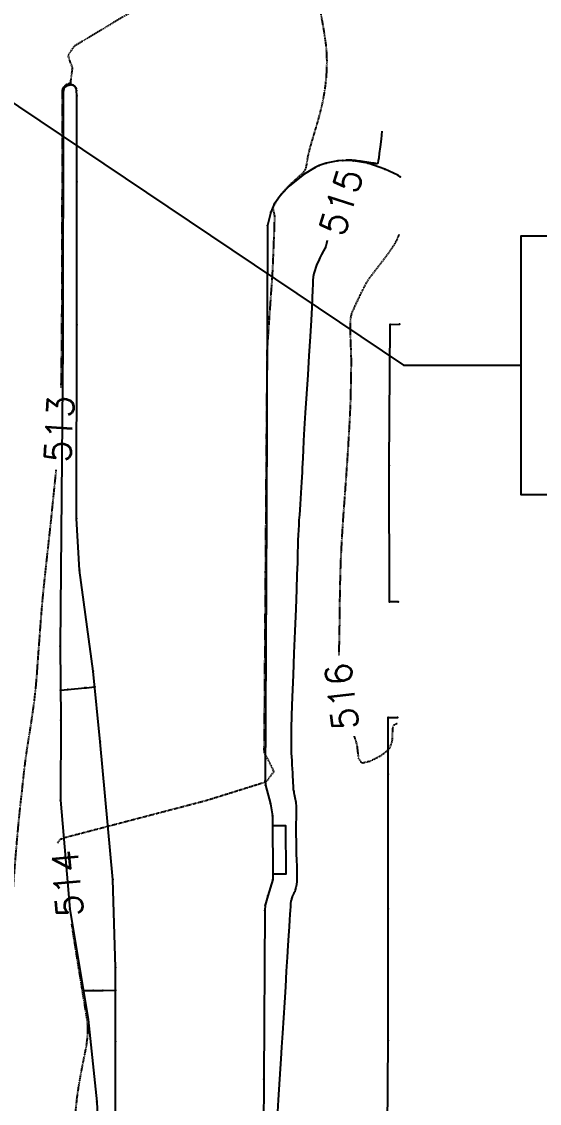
# Model space of a CAD drawing. Header units: inches. Extents: x 0 to 5400, y 0 to 3454.
# Drawn here: x 2504.2 to 2622.9, y 2557.1 to 2805.3 of the extents above; entities that cross this region are included whole.
import ezdxf
from ezdxf.enums import TextEntityAlignment as Align

# ---------------------------------------------------------------- set-up
doc = ezdxf.new("R2010")
doc.units = ezdxf.units.IN
doc.header["$MEASUREMENT"] = 0
doc.linetypes.add('HIDDEN2', pattern=[0.1875, 0.125, -0.0625])
doc.linetypes.add('LEADER_LINE', pattern=[2, 1, 1])
for name, color, linetype in [('CX_CONC', 8, 'Continuous'), ('CX_STM', 9, 'Continuous'), ('FINAL_DTM', 15, 'Continuous'), ('TOPO_CON', 9, 'HIDDEN2'), ('TOPO_ICON', 10, 'Continuous')]:
    doc.layers.add(name, color=color, linetype=linetype)
doc.styles.add('SIMPLEX', font='simplex')

msp = doc.modelspace()

# ---------------------------------------------------------------- linework, layer by layer
at = {"layer": 'CX_CONC', "color": 8, "linetype": 'Continuous'}
for p, q in [((2514.14, 2790.36), (2513.88, 2789.98)), ((2514.28, 2790.47), (2514.14, 2790.36)), ((2514.52, 2790.6), (2514.28, 2790.47)), ((2514.82, 2790.74), (2514.52, 2790.6)), ((2515.03, 2790.78), (2514.82, 2790.74)), ((2515.31, 2790.82), (2515.03, 2790.78)), ((2515.71, 2790.81), (2515.31, 2790.82)), ((2515.97, 2790.76), (2515.71, 2790.81)), ((2516.28, 2790.54), (2515.97, 2790.76)), ((2516.57, 2790.15), (2516.28, 2790.54)), ((2516.61, 2790.07), (2516.57, 2790.15)), ((2516.64, 2790.01), (2516.61, 2790.07)), ((2513.69, 2789.15), (2513.62, 2731.01)), ((2513.74, 2789.57), (2513.69, 2789.15)), ((2513.81, 2789.82), (2513.74, 2789.57)), ((2513.88, 2789.98), (2513.81, 2789.82)), ((2516.74, 2789.54), (2516.64, 2790.01)), ((2516.82, 2788.35), (2516.74, 2789.54)), ((2516.82, 2768.56), (2516.82, 2788.35)), ((2573.99, 2772.84), (2572.44, 2772.33)), ((2576.73, 2773.38), (2573.99, 2772.84)), ((2577.83, 2773.44), (2576.73, 2773.38)), ((2580.25, 2773.41), (2577.83, 2773.44)), ((2583.58, 2772.83), (2580.25, 2773.41)), ((2587.51, 2771.52), (2583.58, 2772.83)), ((2568.95, 2770.34), (2565.61, 2767.63)), ((2571.51, 2771.9), (2568.95, 2770.34)), ((2572.44, 2772.33), (2571.51, 2771.9)), ((2590.48, 2770.13), (2587.51, 2771.52)), ((2516.79, 2735.73), (2516.82, 2768.56)), ((2591.01, 2769.72), (2590.48, 2770.13)), ((2563.71, 2765.64), (2562.13, 2763.42)), ((2565.61, 2767.63), (2563.71, 2765.64)), ((2562.13, 2763.42), (2561.31, 2761.64)), ((2561.31, 2761.64), (2560.56, 2758.52)), ((2560.56, 2758.52), (2560.3, 2691.99)), ((2516.76, 2691.31), (2516.79, 2735.73)), ((2588.5, 2703.5), (2588.69, 2735.87)), ((2588.69, 2735.87), (2590.84, 2735.9)), ((2513.62, 2731.01), (2512.99, 2662.01)), ((2588.53, 2672.23), (2588.5, 2703.5)), ((2517.47, 2679.5), (2516.76, 2691.31)), ((2560.3, 2691.99), (2560.01, 2631.13)), ((2520.55, 2656.32), (2517.47, 2679.5)), ((2590.52, 2672.23), (2588.53, 2672.23)), ((2512.99, 2662.01), (2513.13, 2645.01)), ((2522.2, 2640.1), (2520.55, 2656.32)), ((2513.07, 2651.93), (2514.79, 2652.08)), ((2514.79, 2652.08), (2518.67, 2652.46)), ((2518.67, 2652.46), (2518.99, 2652.5)), ((2518.99, 2652.5), (2520.92, 2652.7)), ((2513.13, 2645.01), (2513.09, 2626.71)), ((2588.28, 2645.65), (2590.39, 2645.69)), ((2588.28, 2632.63), (2588.28, 2645.65)), ((2525.09, 2608.46), (2522.2, 2640.1)), ((2588.28, 2601.75), (2588.28, 2632.63)), ((2560.01, 2631.13), (2560.11, 2630.16)), ((2560.11, 2630.16), (2561.27, 2625.84)), ((2513.09, 2626.71), (2515.2, 2601.69)), ((2561.27, 2625.84), (2561.73, 2623.08)), ((2561.73, 2623.08), (2561.82, 2608.48)), ((2525.69, 2588.31), (2525.09, 2608.46)), ((2561.82, 2608.48), (2560.64, 2604.72)), ((2560.64, 2604.72), (2560.03, 2602.58)), ((2515.2, 2601.69), (2519.39, 2576.33)), ((2559.95, 2601.4), (2559.75, 2562.67)), ((2560.03, 2602.58), (2559.95, 2601.4)), ((2588.22, 2571.58), (2588.28, 2601.75)), ((2525.69, 2583), (2525.69, 2588.31)), ((2518.29, 2582.98), (2520.6, 2582.98)), ((2520.6, 2582.98), (2522.79, 2583.01)), ((2522.79, 2583.01), (2525.69, 2583.09)), ((2525.69, 2571.3), (2525.69, 2583)), ((2519.39, 2576.33), (2521.41, 2557.48)), ((2588.09, 2542.22), (2588.22, 2571.58)), ((2525.66, 2535.8), (2525.69, 2571.3)), ((2559.75, 2562.67), (2559.49, 2528.32)), ((2521.41, 2557.48), (2522.58, 2531.17))]:
    msp.add_line(p, q, dxfattribs=at)
at = {"layer": 'CX_CONC', "linetype": 'Continuous'}
for p in [(2514.14, 2790.36), (2514.28, 2790.47), (2514.52, 2790.6), (2514.82, 2790.74), (2515.03, 2790.78), (2515.31, 2790.82), (2515.71, 2790.81), (2515.97, 2790.76), (2516.28, 2790.54), (2516.57, 2790.15), (2516.61, 2790.07), (2513.69, 2789.15), (2513.74, 2789.57), (2513.81, 2789.82), (2513.88, 2789.98), (2516.64, 2790.01), (2516.74, 2789.54), (2516.82, 2788.35), (2516.82, 2788.35), (2573.99, 2772.84), (2576.73, 2773.38), (2577.83, 2773.44), (2580.25, 2773.41), (2583.58, 2772.83), (2568.95, 2770.34), (2571.51, 2771.9), (2572.44, 2772.33), (2587.51, 2771.52), (2516.82, 2768.56), (2590.48, 2770.13), (2591.01, 2769.72), (2563.71, 2765.64), (2565.61, 2767.63), (2562.13, 2763.42), (2561.31, 2761.64), (2560.56, 2758.52), (2516.79, 2735.73), (2588.69, 2735.87), (2590.84, 2735.9), (2513.62, 2731.01), (2588.5, 2703.5), (2516.76, 2691.31), (2560.3, 2691.99), (2517.47, 2679.5), (2588.53, 2672.23), (2590.52, 2672.23), (2512.99, 2662.01), (2520.55, 2656.32), (2513.07, 2651.93), (2514.79, 2652.08), (2518.67, 2652.46), (2518.99, 2652.5), (2520.92, 2652.7), (2513.13, 2645.01), (2588.28, 2645.65), (2590.39, 2645.69), (2522.2, 2640.1), (2588.28, 2632.63), (2560.01, 2631.13), (2560.11, 2630.16), (2513.09, 2626.71), (2561.27, 2625.84), (2561.73, 2623.08), (2525.09, 2608.46), (2561.82, 2608.48), (2560.64, 2604.72), (2515.2, 2601.69), (2559.95, 2601.4), (2560.03, 2602.58), (2588.28, 2601.75), (2525.69, 2588.31), (2518.29, 2582.98), (2520.6, 2582.98), (2522.79, 2583.01), (2525.69, 2583.09), (2525.69, 2583), (2519.39, 2576.33), (2588.22, 2571.58), (2525.69, 2571.3), (2559.75, 2562.67), (2521.41, 2557.48)]:
    msp.add_point(p, dxfattribs=at)
at = {"layer": 'CX_STM', "color": 9, "linetype": 'Continuous', "flags": 128}
msp.add_lwpolyline([(2561.81, 2609.79), (2564.81, 2609.81), (2564.76, 2620.81), (2561.75, 2620.8)], dxfattribs=at)
at = {"layer": 'FINAL_DTM', "color": 3, "linetype": 'LEADER_LINE', "flags": 128}
msp.add_lwpolyline([(2449.28, 2822.24), (2591.73, 2726.49), (2618.73, 2726.49)], dxfattribs=at)
at = {"layer": 'FINAL_DTM', "color": 4, "linetype": 'Continuous', "flags": 128}
msp.add_lwpolyline([(2618.73, 2726.49), (2618.73, 2756.19), (3009.7, 2756.19), (3009.7, 2696.79), (2618.73, 2696.79), (2618.73, 2726.49)], close=True, dxfattribs=at)
at = {"layer": 'TOPO_CON', "color": 11, "linetype": 'HIDDEN2', "flags": 128}
for points in [[(2561.29, 2933.29), (2561.27, 2930.64), (2561.26, 2927.99), (2561.24, 2924.18), (2561.24, 2924.18), (2561.2, 2918.43), (2561.15, 2911.51), (2561.12, 2904.64), (2561.12, 2904.64), (2561.12, 2897.87), (2561.13, 2891.14), (2561.17, 2885.48), (2561.17, 2885.48), (2561.27, 2881.35), (2561.4, 2878.29), (2561.55, 2875.95), (2561.55, 2875.95), (2561.71, 2874.41), (2561.88, 2873.59), (2562.04, 2872.89), (2562.04, 2872.89), (2562.18, 2872.18), (2562.3, 2871.59), (2562.4, 2870.88), (2562.4, 2870.88), (2562.49, 2870), (2562.56, 2869), (2562.6, 2867.81), (2562.6, 2867.81), (2562.63, 2866.33), (2562.65, 2864.66), (2562.63, 2862.98), (2562.63, 2862.98), (2562.59, 2861.28), (2562.53, 2859.58), (2562.43, 2858.04), (2562.43, 2858.04), (2562.3, 2856.77), (2562.14, 2855.65), (2561.97, 2854.58), (2561.97, 2854.58), (2561.8, 2853.56), (2561.63, 2852.59), (2561.47, 2851.5), (2561.47, 2851.5), (2561.34, 2850.24), (2561.22, 2848.86), (2561.12, 2847.38), (2561.12, 2847.38), (2561.04, 2845.76), (2560.97, 2844.03), (2560.91, 2842.26), (2560.91, 2842.26), (2560.85, 2840.41), (2560.8, 2838.52), (2560.75, 2836.76), (2560.75, 2836.76), (2560.71, 2835.15), (2560.68, 2833.66), (2560.66, 2832.44), (2560.66, 2832.44), (2560.64, 2831.56), (2560.64, 2830.95), (2560.64, 2830.5), (2560.64, 2830.5), (2560.64, 2830.23), (2560.65, 2830.11), (2560.66, 2830.01), (2560.66, 2830.01), (2560.68, 2829.9), (2560.69, 2829.81), (2560.73, 2829.66), (2560.73, 2829.66), (2560.78, 2829.44), (2560.86, 2829.17), (2560.95, 2828.82), (2560.95, 2828.82), (2561.09, 2828.37), (2561.25, 2827.83), (2561.41, 2827.31), (2561.41, 2827.31), (2561.57, 2826.78), (2561.73, 2826.25), (2561.86, 2825.86), (2561.86, 2825.86), (2561.88, 2825.74), (2561.88, 2825.71), (2561.93, 2825.61), (2561.93, 2825.61), (2562.21, 2825.34), (2562.55, 2825), (2562.54, 2824.65), (2562.54, 2824.65), (2561.88, 2824.34), (2560.87, 2824.02), (2560.01, 2823.69), (2560.01, 2823.69), (2559.51, 2823.31), (2559.16, 2822.92), (2558.85, 2822.59), (2558.85, 2822.59), (2558.54, 2822.35), (2558.26, 2822.17), (2558.02, 2822.06), (2558.02, 2822.06), (2557.84, 2822.01), (2557.7, 2822.02), (2557.47, 2822.07), (2557.47, 2822.07), (2557.2, 2822.26), (2556.85, 2822.49), (2556.11, 2822.38), (2556.11, 2822.38), (2544.17, 2815.83), (2527.94, 2806.73), (2516.12, 2799.61), (2516.12, 2799.61), (2514.78, 2797.56), (2515.28, 2796.04), (2515.78, 2794.78), (2515.78, 2794.78), (2515.66, 2793.73), (2515.54, 2792.94), (2515.46, 2792.32), (2515.46, 2792.32), (2515.41, 2791.86), (2515.38, 2791.58), (2515.37, 2791.37), (2515.37, 2791.37), (2515.37, 2791.27), (2515.38, 2791.22), (2515.38, 2791.2), (2515.38, 2791.2), (2515.36, 2791.17), (2515.33, 2791.17), (2515.3, 2791.17), (2515.3, 2791.17), (2515.26, 2791.16), (2515.22, 2791.15), (2515.18, 2791.15), (2515.18, 2791.15), (2515.16, 2791.15), (2515.13, 2791.14), (2515.11, 2791.14), (2515.11, 2791.14), (2515.07, 2791.13), (2515.04, 2791.11), (2514.98, 2791.09), (2514.98, 2791.09), (2514.91, 2791.06), (2514.83, 2791.02), (2514.74, 2790.99), (2514.74, 2790.99), (2514.66, 2790.95), (2514.57, 2790.91), (2514.49, 2790.88), (2514.49, 2790.88), (2514.44, 2790.86), (2514.39, 2790.83), (2514.35, 2790.82), (2514.35, 2790.82), (2514.33, 2790.81), (2514.31, 2790.8), (2514.3, 2790.79), (2514.3, 2790.79), (2514.29, 2790.78), (2514.28, 2790.77), (2514.26, 2790.76), (2514.26, 2790.76), (2514.24, 2790.74), (2514.21, 2790.7), (2514.16, 2790.66), (2514.16, 2790.66), (2514.1, 2790.6), (2514.03, 2790.52), (2513.96, 2790.45), (2513.96, 2790.45), (2513.88, 2790.37), (2513.81, 2790.3), (2513.75, 2790.23), (2513.75, 2790.23), (2513.7, 2790.18), (2513.67, 2790.14), (2513.64, 2790.11), (2513.64, 2790.11), (2513.63, 2790.09), (2513.62, 2790.08), (2513.61, 2790.07), (2513.61, 2790.07), (2513.6, 2790.06), (2513.6, 2790.05), (2513.59, 2790.04), (2513.59, 2790.04), (2513.59, 2790.03), (2513.58, 2790.01), (2513.57, 2789.99), (2513.57, 2789.99), (2513.56, 2789.96), (2513.55, 2789.93), (2513.54, 2789.9), (2513.54, 2789.9), (2513.53, 2789.87), (2513.52, 2789.84), (2513.51, 2789.81), (2513.51, 2789.81), (2513.5, 2789.79), (2513.49, 2789.77), (2513.48, 2789.76), (2513.48, 2789.76), (2513.48, 2789.75), (2513.48, 2789.74), (2513.48, 2789.72), (2513.48, 2789.72), (2513.47, 2789.53), (2513.47, 2789.2), (2513.47, 2788.45), (2513.47, 2788.45), (2513.46, 2786.56), (2513.46, 2783.85), (2513.45, 2779.87), (2513.45, 2779.87), (2513.44, 2774.15), (2513.43, 2767.15), (2513.41, 2759.84), (2513.41, 2759.84), (2513.4, 2752.15), (2513.38, 2744.14), (2513.34, 2736.93), (2513.34, 2736.93), (2513.3, 2731.18), (2513.25, 2726.24), (2513.18, 2721.3), (2513.18, 2721.3)], [(2571.39, 2818.43), (2571.63, 2817.33), (2571.84, 2816.23), (2572.02, 2815.1), (2572.02, 2815.1), (2572.14, 2813.94), (2572.23, 2812.76), (2572.33, 2811.54), (2572.33, 2811.54), (2572.43, 2810.32), (2572.54, 2809.06), (2572.69, 2807.74), (2572.69, 2807.74), (2572.92, 2806.33), (2573.19, 2804.86), (2573.45, 2803.31), (2573.45, 2803.31), (2573.7, 2801.68), (2573.94, 2799.98), (2574.09, 2798.22), (2574.09, 2798.22), (2574.15, 2796.39), (2574.12, 2794.5), (2574.01, 2792.58), (2574.01, 2792.58), (2573.8, 2790.65), (2573.51, 2788.69), (2573.15, 2786.77), (2573.15, 2786.77), (2572.71, 2784.87), (2572.21, 2783.01), (2571.71, 2781.26), (2571.71, 2781.26), (2571.23, 2779.63), (2570.77, 2778.12), (2570.38, 2776.79), (2570.38, 2776.79), (2570.09, 2775.67), (2569.88, 2774.73), (2569.71, 2773.92), (2569.71, 2773.92), (2569.6, 2773.25), (2569.52, 2772.72), (2569.44, 2772.26), (2569.44, 2772.26), (2569.35, 2771.87), (2569.24, 2771.55), (2569.1, 2771.25), (2569.1, 2771.25), (2568.9, 2770.95), (2568.66, 2770.66), (2568.37, 2770.34), (2568.37, 2770.34), (2567.99, 2769.98), (2567.55, 2769.59), (2567.1, 2769.18), (2567.1, 2769.18), (2566.62, 2768.75), (2566.13, 2768.3), (2565.66, 2767.86), (2565.66, 2767.86), (2565.23, 2767.43), (2564.82, 2767.01), (2564.44, 2766.6), (2564.44, 2766.6), (2564.1, 2766.21), (2563.78, 2765.83), (2563.49, 2765.46), (2563.49, 2765.46), (2563.23, 2765.11), (2562.99, 2764.78), (2562.78, 2764.47), (2562.78, 2764.47), (2562.59, 2764.18), (2562.43, 2763.92), (2562.29, 2763.68), (2562.29, 2763.68), (2562.17, 2763.48), (2562.08, 2763.3), (2562, 2763.15), (2562, 2763.15), (2561.94, 2763.02), (2561.9, 2762.92), (2561.86, 2762.84), (2561.86, 2762.84), (2561.84, 2762.79), (2561.82, 2762.75), (2561.81, 2762.73), (2561.81, 2762.73), (2561.81, 2762.72), (2561.81, 2762.72), (2561.8, 2762.71), (2561.8, 2762.71), (2561.8, 2762.71), (2561.81, 2762.7), (2561.81, 2762.68), (2561.81, 2762.68), (2561.81, 2762.64), (2561.82, 2762.59), (2561.83, 2762.49), (2561.83, 2762.49), (2561.84, 2762.36), (2561.87, 2762.2), (2561.9, 2761.99), (2561.9, 2761.99), (2561.95, 2761.69), (2562.02, 2761.35), (2562.08, 2761.06), (2562.08, 2761.06), (2562.13, 2760.94), (2562.16, 2760.87), (2562.18, 2760.67), (2562.18, 2760.67), (2562.06, 2757.19), (2561.87, 2752.4), (2561.7, 2748.36), (2561.7, 2748.36), (2561.58, 2746.15), (2561.47, 2744.7), (2561.33, 2742.89), (2561.33, 2742.89), (2561.14, 2740.06), (2560.92, 2736.86), (2560.74, 2734.21), (2560.74, 2734.21), (2560.62, 2732.46), (2560.54, 2731.26), (2560.48, 2730.42), (2560.48, 2730.42), (2560.46, 2730.13), (2560.45, 2730.02), (2560.45, 2729.88), (2560.45, 2729.88), (2560.44, 2729.72), (2560.44, 2729.54), (2560.44, 2729.09), (2560.44, 2729.09), (2560.43, 2727.91), (2560.42, 2726.2), (2560.4, 2723.56), (2560.4, 2723.56), (2560.37, 2719.83), (2560.33, 2715.17), (2560.29, 2709.65), (2560.29, 2709.65), (2560.24, 2703.19), (2560.19, 2695.87), (2560.13, 2688.06), (2560.13, 2688.06), (2560.07, 2679.54), (2560, 2670.53), (2559.94, 2662.05), (2559.94, 2662.05), (2559.88, 2653.94), (2559.83, 2646.35), (2559.79, 2640.77), (2559.79, 2640.77), (2559.77, 2639.12), (2559.75, 2638.54), (2559.78, 2637.56), (2559.78, 2637.56), (2560.86, 2635.6), (2562, 2633.24), (2560.19, 2630.84), (2560.19, 2630.84), (2546.53, 2626.57), (2527.67, 2621.62), (2513.8, 2617.98), (2513.8, 2617.98), (2512.89, 2617.56), (2512.6, 2617.23), (2512.38, 2616.85), (2512.38, 2616.85)], [(2590.71, 2756.52), (2590.47, 2755.86), (2590.19, 2755.2), (2589.77, 2754.42), (2589.77, 2754.42), (2589.11, 2753.41), (2588.31, 2752.27), (2587.49, 2751.14), (2587.49, 2751.14), (2586.65, 2750.03), (2585.79, 2748.92), (2585.04, 2747.96), (2585.04, 2747.96), (2584.47, 2747.2), (2584, 2746.58), (2583.59, 2746), (2583.59, 2746), (2583.24, 2745.44), (2582.95, 2744.92), (2582.63, 2744.32), (2582.63, 2744.32), (2582.25, 2743.57), (2581.85, 2742.74), (2581.45, 2741.91), (2581.45, 2741.91), (2581.06, 2741.08), (2580.67, 2740.25), (2580.34, 2739.51), (2580.34, 2739.51), (2580.08, 2738.92), (2579.87, 2738.41), (2579.71, 2737.86), (2579.71, 2737.86), (2579.6, 2737.27), (2579.54, 2736.64), (2579.51, 2735.85), (2579.51, 2735.85), (2579.51, 2734.84), (2579.54, 2733.67), (2579.57, 2732.5), (2579.57, 2732.5), (2579.61, 2731.34), (2579.66, 2730.17), (2579.7, 2729.14), (2579.7, 2729.14), (2579.72, 2728.35), (2579.73, 2727.69), (2579.73, 2727.04), (2579.73, 2727.04), (2579.73, 2726.4), (2579.71, 2725.77), (2579.7, 2724.95), (2579.7, 2724.95), (2579.69, 2723.92), (2579.68, 2722.7), (2579.65, 2721.24), (2579.65, 2721.24), (2579.61, 2719.5), (2579.55, 2717.52), (2579.45, 2715.28), (2579.45, 2715.28), (2579.32, 2712.74), (2579.16, 2709.95), (2578.99, 2707.07), (2578.99, 2707.07), (2578.79, 2704.09), (2578.58, 2701.03), (2578.37, 2698.02), (2578.37, 2698.02), (2578.16, 2695.14), (2577.95, 2692.33), (2577.77, 2689.56), (2577.77, 2689.56), (2577.6, 2686.85), (2577.45, 2684.19), (2577.33, 2681.56), (2577.33, 2681.56), (2577.24, 2678.91), (2577.18, 2676.29), (2577.13, 2673.77), (2577.13, 2673.77), (2577.1, 2671.35), (2577.08, 2669.03), (2577.05, 2666.89), (2577.05, 2666.89), (2577.01, 2664.85), (2576.98, 2662.98), (2576.95, 2661.53), (2576.95, 2661.53), (2576.94, 2660.71), (2576.94, 2660.3), (2576.94, 2659.9), (2576.94, 2659.9)], [(2512.04, 2702.5), (2511.84, 2700.54), (2511.64, 2698.59), (2511.43, 2696.52), (2511.43, 2696.52), (2511.23, 2694.58), (2511.03, 2692.52), (2510.71, 2689.5), (2510.71, 2689.5), (2510.19, 2684.8), (2509.57, 2679.13), (2509.02, 2673.85), (2509.02, 2673.85), (2508.63, 2669.43), (2508.33, 2665.39), (2508.05, 2661.66), (2508.05, 2661.66), (2507.8, 2658.27), (2507.59, 2655.2), (2507.34, 2652.3), (2507.34, 2652.3), (2507.02, 2649.54), (2506.67, 2646.95), (2506.32, 2644.5), (2506.32, 2644.5), (2505.96, 2642.2), (2505.6, 2640.04), (2505.29, 2638.02), (2505.29, 2638.02), (2505.03, 2636.15), (2504.81, 2634.42), (2504.62, 2632.78), (2504.62, 2632.78), (2504.45, 2631.26), (2504.3, 2629.82), (2504.15, 2628.34), (2504.15, 2628.34), (2503.98, 2626.9), (2503.81, 2625.41), (2503.6, 2623.42), (2503.6, 2623.42), (2503.35, 2620.87), (2503.07, 2617.82), (2502.75, 2614), (2502.75, 2614), (2502.36, 2609.07), (2501.93, 2603.37), (2501.51, 2597.71), (2501.51, 2597.71), (2501.11, 2592.08), (2500.73, 2586.48), (2500.42, 2581.72), (2500.42, 2581.72), (2500.2, 2578.15), (2500.06, 2575.41), (2499.94, 2573.26), (2499.94, 2573.26), (2499.87, 2571.76), (2499.83, 2570.84), (2499.78, 2570.09), (2499.78, 2570.09), (2499.71, 2569.38), (2499.63, 2568.83), (2499.54, 2568.31), (2499.54, 2568.31), (2499.46, 2567.84), (2499.37, 2567.4), (2499.29, 2566.84), (2499.29, 2566.84), (2499.23, 2566.32), (2499.18, 2565.67), (2499.1, 2564.27), (2499.1, 2564.27), (2498.99, 2562.05), (2498.85, 2559.07), (2498.67, 2554.95), (2498.67, 2554.95), (2498.4, 2549.23), (2498.09, 2542.35), (2497.76, 2535.27), (2497.76, 2535.27), (2497.42, 2527.97), (2497.07, 2520.46), (2496.76, 2513.77), (2496.76, 2513.77), (2496.5, 2508.25), (2496.28, 2503.54), (2496.08, 2499.55), (2496.08, 2499.55), (2495.92, 2496.39), (2495.78, 2493.95), (2495.64, 2491.8), (2495.64, 2491.8), (2495.5, 2490.02), (2495.36, 2488.54), (2495.14, 2486.71), (2495.14, 2486.71), (2494.85, 2484.48), (2494.48, 2481.9), (2494, 2478.44), (2494, 2478.44), (2493.27, 2473.09), (2492.43, 2466.86), (2491.81, 2462.29), (2491.81, 2462.29), (2491.72, 2461.61), (2491.69, 2461.33), (2491.66, 2461.06), (2491.66, 2461.06)], [(2580.42, 2641.34), (2580.62, 2640.77), (2580.81, 2640.2), (2581.06, 2639.38), (2581.06, 2639.38), (2581.23, 2637.89), (2581.44, 2636.15), (2582.23, 2635.23), (2582.23, 2635.23), (2584.15, 2635.69), (2586.63, 2636.97), (2588.51, 2638.44), (2588.51, 2638.44), (2589.19, 2640.11), (2589.26, 2641.97), (2589.36, 2643.39), (2589.36, 2643.39), (2589.67, 2644.03), (2590.01, 2644.22), (2590.38, 2644.32), (2590.38, 2644.32)], [(2515.61, 2598.22), (2515.81, 2596.9), (2516.01, 2595.58), (2516.27, 2593.94), (2516.27, 2593.94), (2516.62, 2591.74), (2517.03, 2589.2), (2517.43, 2586.74), (2517.43, 2586.74), (2517.82, 2584.36), (2518.19, 2582.05), (2518.51, 2580.12), (2518.51, 2580.12), (2518.73, 2578.75), (2518.89, 2577.76), (2519.02, 2576.98), (2519.02, 2576.98), (2519.11, 2576.42), (2519.16, 2576.07), (2519.2, 2575.65), (2519.2, 2575.65), (2519.25, 2575.11), (2519.3, 2574.51), (2519.3, 2573.75), (2519.3, 2573.75), (2519.25, 2572.81), (2519.15, 2571.72), (2518.98, 2570.42), (2518.98, 2570.42), (2518.7, 2568.91), (2518.34, 2567.2), (2517.96, 2565.28), (2517.96, 2565.28), (2517.57, 2563.17), (2517.17, 2560.85), (2516.81, 2558.34), (2516.81, 2558.34), (2516.53, 2555.64), (2516.3, 2552.76), (2516.1, 2549.74), (2516.1, 2549.74), (2515.94, 2546.59), (2515.81, 2543.3), (2515.67, 2539.88), (2515.67, 2539.88), (2515.52, 2536.4), (2515.37, 2532.79), (2515.21, 2528.92), (2515.21, 2528.92), (2515.04, 2524.77), (2514.86, 2520.37), (2514.67, 2515.63), (2514.67, 2515.63), (2514.48, 2510.43), (2514.28, 2504.89), (2514.05, 2499.29), (2514.05, 2499.29), (2513.79, 2493.63), (2513.51, 2487.92), (2513.18, 2482.38), (2513.18, 2482.38), (2512.79, 2477.19), (2512.37, 2472.19), (2511.92, 2467.12), (2511.92, 2467.12), (2511.44, 2461.98), (2510.95, 2456.78), (2510.46, 2451.31), (2510.46, 2451.31), (2509.98, 2445.36), (2509.52, 2439.14), (2509.1, 2433.02), (2509.1, 2433.02), (2508.75, 2427.01), (2508.46, 2421.11), (2508.25, 2415.7), (2508.25, 2415.7), (2508.15, 2410.98), (2508.13, 2406.76), (2508.14, 2402.84), (2508.14, 2402.84), (2508.16, 2399.26), (2508.21, 2395.99), (2508.22, 2392.69), (2508.22, 2392.69), (2508.16, 2389.35), (2508.05, 2385.98), (2507.89, 2382.28), (2507.89, 2382.28), (2507.66, 2378.14), (2507.38, 2373.68), (2507.08, 2368.97), (2507.08, 2368.97), (2506.75, 2363.95), (2506.4, 2358.7), (2506.03, 2353.44), (2506.03, 2353.44)]]:
    msp.add_lwpolyline(points, dxfattribs=at)
at = {"layer": 'TOPO_ICON', "color": 12, "linetype": 'Continuous', "flags": 128}
for points in [[(2586.81, 2780.2), (2586.62, 2778.39), (2586.41, 2776.59), (2586.22, 2775.11), (2586.22, 2775.11), (2586.08, 2774.1), (2585.96, 2773.42), (2585.86, 2772.95), (2585.86, 2772.95), (2585.78, 2772.77), (2585.71, 2772.72), (2585.63, 2772.7), (2585.63, 2772.7), (2585.56, 2772.7), (2585.48, 2772.73), (2585.36, 2772.77), (2585.36, 2772.77), (2585.19, 2772.8), (2584.97, 2772.84), (2584.68, 2772.89), (2584.68, 2772.89), (2584.29, 2772.95), (2583.83, 2773.01), (2583.35, 2773.08), (2583.35, 2773.08), (2582.85, 2773.16), (2582.34, 2773.23), (2581.87, 2773.3), (2581.87, 2773.3), (2581.47, 2773.35), (2581.12, 2773.4), (2580.79, 2773.44), (2580.79, 2773.44), (2580.49, 2773.48), (2580.22, 2773.5), (2579.94, 2773.52), (2579.94, 2773.52), (2579.64, 2773.53), (2579.34, 2773.53), (2579.08, 2773.53), (2579.08, 2773.53), (2578.87, 2773.53), (2578.69, 2773.53), (2578.51, 2773.52), (2578.51, 2773.52)], [(2574.25, 2755.1), (2574.1, 2754.46), (2573.91, 2753.82), (2573.76, 2753.37), (2573.76, 2753.37), (2573.75, 2753.33), (2573.74, 2753.32), (2573.72, 2753.28), (2573.72, 2753.28), (2573.41, 2752.72), (2572.98, 2751.92), (2572.57, 2751.12), (2572.57, 2751.12), (2572.23, 2750.4), (2571.91, 2749.68), (2571.63, 2748.96), (2571.63, 2748.96), (2571.4, 2748.26), (2571.21, 2747.55), (2571.07, 2746.76), (2571.07, 2746.76), (2570.98, 2745.95), (2570.93, 2745.06), (2570.86, 2743.74), (2570.86, 2743.74), (2570.79, 2741.94), (2570.7, 2739.71), (2570.57, 2736.84), (2570.57, 2736.84), (2570.35, 2733.07), (2570.08, 2728.67), (2569.8, 2724.29), (2569.8, 2724.29), (2569.52, 2719.92), (2569.24, 2715.57), (2569.01, 2711.87), (2569.01, 2711.87), (2568.85, 2709.11), (2568.73, 2706.99), (2568.64, 2705.24), (2568.64, 2705.24), (2568.58, 2703.91), (2568.55, 2702.96), (2568.51, 2701.97), (2568.51, 2701.97), (2568.45, 2700.83), (2568.38, 2699.66), (2568.31, 2698.45), (2568.31, 2698.45), (2568.23, 2697.18), (2568.13, 2695.86), (2568.04, 2694.58), (2568.04, 2694.58), (2567.95, 2693.34), (2567.87, 2692.13), (2567.79, 2690.95), (2567.79, 2690.95), (2567.72, 2689.82), (2567.65, 2688.71), (2567.6, 2687.52), (2567.6, 2687.52), (2567.56, 2686.36), (2567.53, 2685.12), (2567.48, 2683.41), (2567.48, 2683.41), (2567.41, 2681.17), (2567.33, 2678.46), (2567.21, 2675.05), (2567.21, 2675.05), (2567.03, 2670.62), (2566.82, 2665.49), (2566.61, 2660.41), (2566.61, 2660.41), (2566.42, 2655.37), (2566.22, 2650.38), (2566.08, 2646.16), (2566.08, 2646.16), (2566, 2643.05), (2565.97, 2640.72), (2565.97, 2638.85), (2565.97, 2638.85), (2566.01, 2637.51), (2566.07, 2636.64), (2566.13, 2635.79), (2566.13, 2635.79), (2566.18, 2634.82), (2566.24, 2633.89), (2566.29, 2632.99), (2566.29, 2632.99), (2566.33, 2632.11), (2566.37, 2631.28), (2566.4, 2630.58), (2566.4, 2630.58), (2566.42, 2630.06), (2566.44, 2629.68), (2566.47, 2629.35), (2566.47, 2629.35), (2566.49, 2629.09), (2566.53, 2628.88), (2566.57, 2628.65), (2566.57, 2628.65), (2566.64, 2628.35), (2566.71, 2628.03), (2566.79, 2627.68), (2566.79, 2627.68), (2566.86, 2627.33), (2566.94, 2626.95), (2567, 2626.58), (2567, 2626.58), (2567.05, 2626.23), (2567.08, 2625.89), (2567.11, 2625.45), (2567.11, 2625.45), (2567.12, 2624.93), (2567.12, 2624.31), (2567.12, 2623.53), (2567.12, 2623.53), (2567.11, 2622.53), (2567.1, 2621.37), (2567.09, 2620.11), (2567.09, 2620.11), (2567.09, 2618.74), (2567.11, 2617.27), (2567.13, 2615.81), (2567.13, 2615.81), (2567.18, 2614.34), (2567.23, 2612.89), (2567.28, 2611.52), (2567.28, 2611.52), (2567.3, 2610.27), (2567.32, 2609.1), (2567.29, 2608.1), (2567.29, 2608.1), (2567.21, 2607.29), (2567.09, 2606.64), (2566.95, 2606.09), (2566.95, 2606.09), (2566.81, 2605.66), (2566.64, 2605.32), (2566.49, 2605.02), (2566.49, 2605.02), (2566.37, 2604.75), (2566.26, 2604.5), (2566.17, 2604.28), (2566.17, 2604.28), (2566.1, 2604.08), (2566.04, 2603.89), (2565.99, 2603.71), (2565.99, 2603.71), (2565.95, 2603.54), (2565.92, 2603.37), (2565.88, 2603.08), (2565.88, 2603.08), (2565.85, 2602.69), (2565.81, 2602.19), (2565.76, 2601.44), (2565.76, 2601.44), (2565.7, 2600.46), (2565.62, 2599.23), (2565.52, 2597.65), (2565.52, 2597.65), (2565.4, 2595.67), (2565.25, 2593.34), (2565.09, 2590.64), (2565.09, 2590.64), (2564.88, 2587.44), (2564.66, 2583.86), (2564.43, 2580.29), (2564.43, 2580.29), (2564.21, 2576.75), (2563.98, 2573.22), (2563.78, 2570.02), (2563.78, 2570.02), (2563.61, 2567.35), (2563.47, 2565.01), (2563.32, 2562.65), (2563.32, 2562.65), (2563.17, 2560.28), (2563.01, 2557.9), (2562.84, 2555.19)]]:
    msp.add_lwpolyline(points, dxfattribs=at)

# ---------------------------------------------------------------- texts
at = {"layer": 'TOPO_CON', "color": 11, "linetype": 'Continuous', "style": 'SIMPLEX'}
for s, rotation, p in [('513', 86.5801, (2512.76, 2711.89)), ('516', 97.0527, (2577.56, 2650.48)), ('514', 94.7992, (2514.63, 2607.59))]:
    msp.add_text(s, height=6, rotation=rotation, dxfattribs=at).set_placement(p, align=Align.MIDDLE_CENTER)
at = {"layer": 'TOPO_ICON', "color": 12, "linetype": 'Continuous', "style": 'SIMPLEX'}
msp.add_text('515', height=6, rotation=72.3287, dxfattribs=at).set_placement((2577.44, 2763.97), align=Align.MIDDLE_CENTER)

doc.saveas('drawing.dxf')
